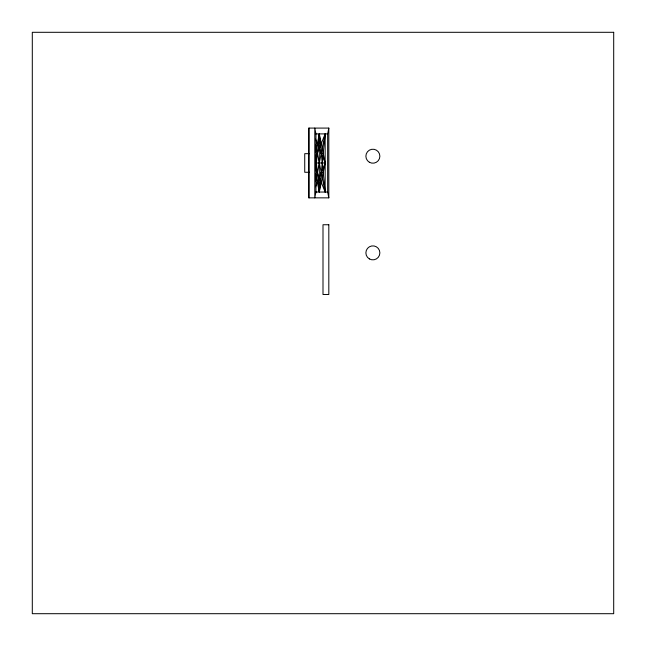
<?xml version="1.0" encoding="UTF-8"?>
<svg xmlns="http://www.w3.org/2000/svg" width="646" height="646" viewBox="0 0 646 646"><rect width="100%" height="100%" fill="white"/><g stroke="black" fill="none" stroke-linecap="round" stroke-linejoin="round"><path stroke-width="0.97" d="M315.603 170.722L319.31 133.9L325.156 162.97L319.31 192.04L315.603 173.629M315.603 155.218L319.31 192.04L325.156 133.9L315.805 157.156M315.603 152.311L319.31 133.9L325.156 192.04L315.805 168.784M315.603 181.381L325.156 133.9L325.156 192.04L315.603 144.559M328.814 197.854L327.643 192.04L327.643 133.9L328.814 128.086L308.659 128.086L308.659 197.854L328.814 197.854L328.814 128.086M315.587 186.751L325.156 162.97L315.587 139.189M315.41 133.9L327.643 133.9M316.79 143.59L317.364 143.59M320.691 143.59L321.256 143.59M319.907 145.528L320.481 145.528M318.736 148.435L319.31 148.435M316.79 153.28L317.364 153.28M320.691 153.28L321.256 153.28M322.637 153.28L323.202 153.28M309.539 153.667L304.734 153.667L304.734 172.272L309.539 172.272M316.387 162.97L325.156 162.97M316.79 172.66L317.364 172.66M320.691 172.66L321.256 172.66M322.637 172.66L323.202 172.66M318.736 177.505L319.31 177.505M317.574 180.412L318.139 180.412M319.907 180.412L320.481 180.412M316.79 182.35L317.364 182.35M320.691 182.35L321.256 182.35M315.41 192.04L327.643 192.04M319.31 133.9L319.31 192.04M309.087 128.086L309.087 197.854M315.951 192.04L314.788 197.854L314.788 128.086L315.951 133.9L315.951 192.04M613.7 32.3L32.3 32.3L32.3 613.7L613.7 613.7L613.7 32.3M328.814 224.743L323 224.743L323 294.511L328.814 294.511L328.814 224.743M369.375 162.267A7.001 7.001 0 0 0 379.872 156.211A7.001 7.001 0 0 0 369.375 150.147A7.001 7.001 0 0 0 369.375 162.267M369.375 258.925A7.001 7.001 0 0 0 379.872 252.869A7.001 7.001 0 0 0 369.375 246.804A7.001 7.001 0 0 0 369.375 258.925"/></g></svg>
